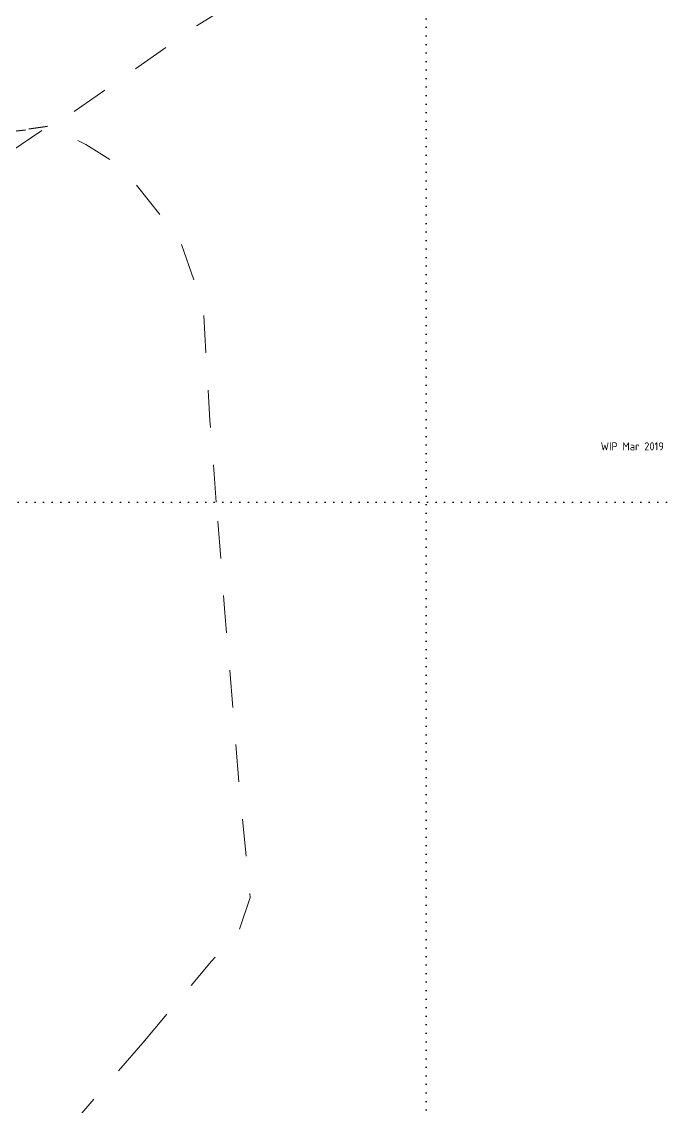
# Model space of a CAD drawing. Header units: millimetres. Extents: x 833600 to 836188, y 817400 to 818701.
# Drawn here: x 834335 to 834438.7, y 817902.7 to 818077.2 of the extents above; entities that cross this region are included whole.
import ezdxf

# ---------------------------------------------------------------- set-up
doc = ezdxf.new("R2010")
doc.units = ezdxf.units.MM
for name, pattern in [('2', [12.011629, 6.005814, -6.005814]), ('5', [9.008722, 3.002907, -6.005814]), ('DOT', [6.35, 0, -6.35])]:
    doc.linetypes.add(name, pattern=pattern)
doc.layers.add('01-basemap', color=8, linetype='Continuous', lineweight=15)
doc.layers.add('01-Grid', color=7, linetype='DOT')
doc.styles.add('HK_ENG_11', font='HK_ENG.ttf')

msp = doc.modelspace()

# ---------------------------------------------------------------- linework, layer by layer
at = {"layer": '01-basemap', "linetype": '2', "lineweight": 20, "flags": 128}
for points in [[(834368.22, 818079.69), (834363.22, 818076.59), (834343.33, 818062.67), (834339.17, 818060.34), (834329.5, 818053.79)], [(834366.28, 818000), (834365.25, 818013.1), (834364.17, 818031.39), (834360.41, 818042.15), (834351.26, 818053.72), (834345.34, 818057.49), (834339.17, 818060.34)], [(834354.49, 817913.1), (834365.52, 817926.22), (834369.82, 817930.79), (834371.71, 817936.44), (834370.09, 817952.85), (834367.67, 817982.17), (834366.28, 818000)], [(834354.49, 817913.1), (834340.24, 817896.61), (834376.17, 817863.11), (834376.77, 817862.55), (834386.99, 817853.35)]]:
    msp.add_lwpolyline(points, dxfattribs=at)
at = {"layer": '01-basemap', "linetype": 'Continuous', "lineweight": 30, "flags": 128}
msp.add_lwpolyline([(834277.62, 818022.06), (834330.11, 818058.18), (834333.73, 818059.6), (834335.65, 818059.84)], dxfattribs=at)
at = {"layer": '01-basemap', "linetype": '5', "lineweight": 30, "flags": 128}
msp.add_lwpolyline([(834339.17, 818060.34), (834335.65, 818059.84)], dxfattribs=at)
at = {"layer": '01-Grid', "ltscale": 0.2}
for p, q in [((834400, 818701.02), (834400, 817751.86)), ((836188.05, 818000), (833600, 818000))]:
    msp.add_line(p, q, dxfattribs=at)

# ---------------------------------------------------------------- texts
at = {"layer": '01-basemap', "style": 'HK_ENG_11', "width": 1.1}
msp.add_text('WIP Mar 2019', height=1.2859, dxfattribs=at).set_placement((834428.01, 818008.31))

doc.saveas('drawing.dxf')
